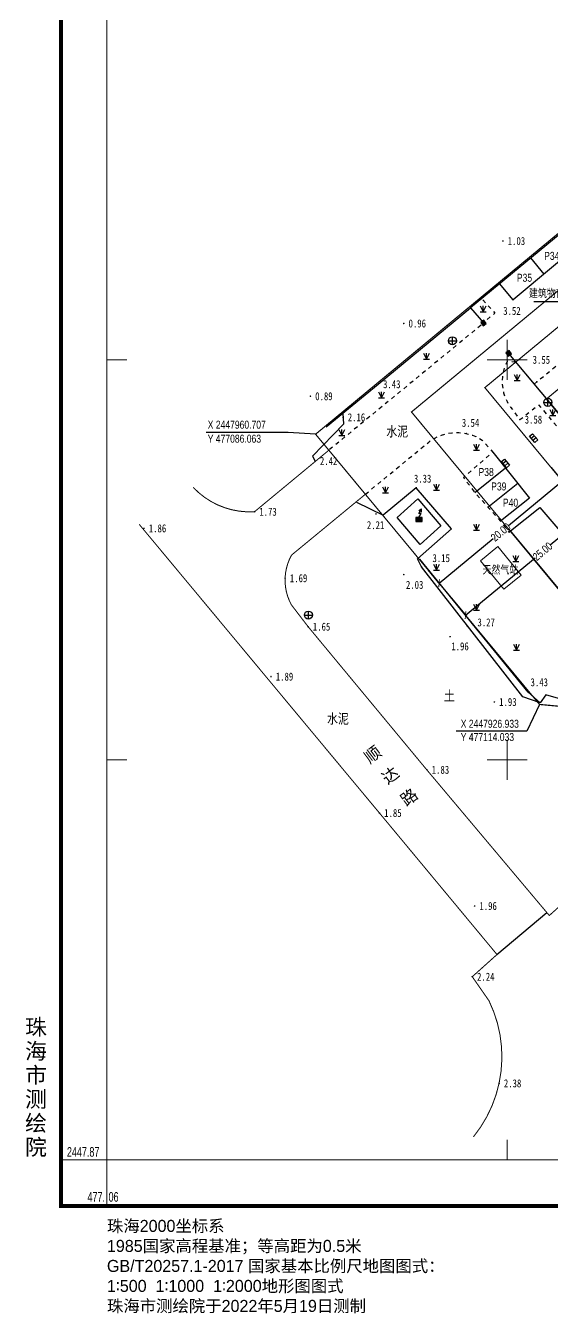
# Model space of a CAD drawing. Extents: x 477039 to 477331, y 2447846 to 2448149.
# Drawn here: x 477049.9 to 477115.6, y 2447850.8 to 2448011.8 of the extents above; entities that cross this region are included whole.
import ezdxf
from ezdxf.enums import TextEntityAlignment as Align

# ---------------------------------------------------------------- set-up
doc = ezdxf.new("R2010")
doc.units = 0
doc.header["$LTSCALE"] = 0.5
doc.header["$PDMODE"] = 34
doc.header["$PDSIZE"] = 0.2
doc.linetypes.add('X5', pattern=[3, 2, -1])
doc.linetypes.add('X6', pattern=[2, 1, -1])
doc.layers.get('0').update_dxf_attribs({"linetype": 'CONTINUOUS'})
doc.layers.get('Defpoints').update_dxf_attribs({"linetype": 'CONTINUOUS'})
for name, color, linetype in [('DLSS', 4, 'CONTINUOUS'), ('DMTZ', 3, 'CONTINUOUS'), ('GCD', 1, 'CONTINUOUS'), ('GXYZ', 2, 'CONTINUOUS'), ('JMD', 6, 'CONTINUOUS'), ('TK', 7, 'CONTINUOUS'), ('ZBTZ', 3, 'CONTINUOUS'), ('规划检验设计', 7, 'CONTINUOUS'), ('规划要素信息', 7, 'CONTINUOUS')]:
    doc.layers.add(name, color=color, linetype=linetype)
doc.styles.get("Standard").update_dxf_attribs({"font": 'rs.shx', "bigfont": 'hztxt.shx'})
doc.styles.add('中等线体', font='正等线体.TTF')
doc.styles.add('宋体', font='')
doc.styles.add('正等线体', font='simhei.ttf')
doc.styles.add('细等线体', font='长等线体.TTF', dxfattribs={"width": 0.8})
doc.styles.get('宋体').set_extended_font_data('SimSun')
doc.linetypes.add('10421', pattern='A,2,[150,AAA.SHX,S=0.5,R=0,X=0,Y=0.5],1e-11', length=2)
doc.linetypes.add('10422', pattern='A,0.75,[150,AAA.SHX,S=0.5,R=0,X=0,Y=0.5],1.5,[177,AAA.SHX,S=1,R=0,X=0,Y=0.4],0.75', length=3)
doc.linetypes.add('1161', pattern='A,0,[149,AAA.SHX,S=0.15,R=0,X=0,Y=0],-1.6', length=1.6)
doc.linetypes.add('444', pattern='A,4.5,[145,AAA.SHX,S=1,R=0,X=0,Y=1],4.5,-0.5,[146,AAA.SHX,S=1,R=0,X=0,Y=0],-0.5', length=10)
doc.linetypes.add('536', pattern='A,9.4,[169,AAA.SHX,S=1,R=0,X=0,Y=0.15],0.6', length=10)
doc.dimstyles.get("Standard").update_dxf_attribs({"dimtxt": 0.18, "dimasz": 0.18, "dimexe": 0.18, "dimexo": 0.0625, "dimgap": 0.09, "dimtad": 0, "dimtih": 1, "dimtoh": 1, "dimdec": 4, "dimzin": 0, "dimdsep": 46, "dimtxsty": 'Standard', "dimcen": 0.09, "dimadec": 0, "dimazin": 0, "dimtfac": 1, "dimtdec": 4, "dimtofl": 0, "dimtmove": 0, "dimatfit": 3, "dimfxl": 0, "dimtolj": 1, "dimtzin": 0, "dimarcsym": 0})

# ---------------------------------------------------------------- blocks, each defined once
blk = doc.blocks.new('gc043')
for p, q in [((-1, 0), (1, 0)), ((0, -1), (0, 1))]:
    blk.add_line(p, q)
blk.add_circle((0, 0), 1)
blk = doc.blocks.new('gc041')
for p, q in [((-1, 0.5), (1, 0.5)), ((-1, -0.5), (-1, 0.5)), ((-0.33, 0.5), (-0.33, -0.5)), ((0.33, 0.5), (0.33, -0.5)), ((1, 0.5), (1, -0.5)), ((1, -0.5), (-1, -0.5))]:
    blk.add_line(p, q)
blk = doc.blocks.new('*U28')
at = {"linetype": 'Continuous'}
for points in [[(0, 0), (0.5, 0.5), (-0.5, 0.5)], [(0, 0), (-0.5, 0.5), (-0.5, -0.5)], [(0, 0), (-0.5, -0.5), (0.5, -0.5)], [(0, 0), (0.5, -0.5), (0.5, 0.5)]]:
    blk.add_solid(points, dxfattribs=at)
blk = doc.blocks.new('gc002')
blk.add_lwpolyline([(-0.5, -0.5), (0.5, -0.5), (0.5, 0.5), (-0.5, 0.5), (-0.5, -0.5)])
at = {"linetype": 'Continuous'}
blk.add_blockref('*U28', (0, 0), dxfattribs=at)
blk = doc.blocks.new('*U38')
at = {"linetype": 'Continuous'}
for points in [[(0.8, 1), (-0.8, 1), (0.8, 0)], [(-0.8, 0), (0.8, 0), (-0.8, 1)], [(0.8, 0), (-0.8, 0), (0, 0)]]:
    blk.add_solid(points, dxfattribs=at)
blk = doc.blocks.new('gc129')
at = {"linetype": 'Continuous', "flags": 128}
for points in [[(-0.8, 0), (0, 0), (0.8, 0), (0.8, 1), (-0.8, 1), (-0.8, 0)], [(-0.05, 2), (0.64, 3.2)], [(-0.05, 2.8), (0.64, 3.2)], [(0.58, 2), (-0.05, 2)], [(0, 1), (0.58, 2)], [(0.64, 2.4), (0.64, 3.2)]]:
    blk.add_lwpolyline(points, dxfattribs=at)
at = {"linetype": 'Continuous'}
blk.add_blockref('*U38', (0, 0), dxfattribs=at)
blk = doc.blocks.new('gc124')
for p, q in [((-0.75, 1.5), (0, 0)), ((-0.75, 0), (0.75, 0)), ((0, 0), (0, 1.5)), ((0, 0), (0.75, 1.5))]:
    blk.add_line(p, q)
blk = doc.blocks.new('_ArchTick')
at = {"color": 0, "linetype": 'ByBlock', "const_width": 0.15}
blk.add_lwpolyline([(-0.5, -0.5), (0.5, 0.5)], dxfattribs=at)
blk = doc.blocks.new('*D48')
at = {"color": 0, "linetype": 'Continuous', "lineweight": -2}
for p, q in [((477115.49, 2447956.53), (477117, 2447954.7)), ((477116.89, 2447954.84), (477110.14, 2447949.25)), ((477101.49, 2447942.08), (477108.23, 2447947.67)), ((477100.09, 2447943.77), (477101.6, 2447941.94))]:
    blk.add_line(p, q, dxfattribs=at)
at = {"layer": 'Defpoints', "color": 0, "linetype": 'Continuous'}
for p in [(477115.45, 2447956.58), (477116.89, 2447954.84), (477100.05, 2447943.82)]:
    blk.add_point(p, dxfattribs=at)
at = {"color": 0, "linetype": 'Continuous', "lineweight": -2, "xscale": 0.7, "yscale": 0.7, "zscale": 0.7}
for p, rotation in [((477116.89, 2447954.84), 39.62991727155428), ((477101.49, 2447942.08), 219.6299172715542)]:
    blk.add_blockref('_ArchTick', p, dxfattribs=dict(at, rotation=rotation))
at = {"color": 0, "linetype": 'Continuous', "insert": (477109.19, 2447948.46), "char_height": 1, "attachment_point": 5, "rotation": 39.6299, "style": '细等线体'}
blk.add_mtext('\\A1;20.00', dxfattribs=at)
blk = doc.blocks.new('*D49')
at = {"color": 0, "linetype": 'Continuous', "lineweight": -2}
for p, q in [((477120.14, 2447958.76), (477124.16, 2447953.9)), ((477124.05, 2447954.04), (477115.37, 2447946.85)), ((477104.79, 2447938.09), (477113.47, 2447945.27)), ((477100.88, 2447942.81), (477104.91, 2447937.95))]:
    blk.add_line(p, q, dxfattribs=at)
at = {"layer": 'Defpoints', "color": 0, "linetype": 'Continuous'}
for p in [(477120.1, 2447958.8), (477124.05, 2447954.04), (477100.84, 2447942.86)]:
    blk.add_point(p, dxfattribs=at)
at = {"color": 0, "linetype": 'Continuous', "lineweight": -2, "xscale": 0.7, "yscale": 0.7, "zscale": 0.7}
for p, rotation in [((477124.05, 2447954.04), 39.62991727020817), ((477104.79, 2447938.09), 219.6299172702082)]:
    blk.add_blockref('_ArchTick', p, dxfattribs=dict(at, rotation=rotation))
at = {"color": 0, "linetype": 'Continuous', "insert": (477114.42, 2447946.06), "char_height": 1, "attachment_point": 5, "rotation": 39.6299, "style": '细等线体'}
blk.add_mtext('\\A1;25.00', dxfattribs=at)
blk = doc.blocks.new('GC200')
at = {"linetype": 'Continuous', "const_width": 0.2, "flags": 128}
blk.add_lwpolyline([(-0.1, 0, 1), (0.1, 0, 1)], format="xyb", close=True, dxfattribs=at)

msp = doc.modelspace()

# ---------------------------------------------------------------- linework, layer by layer
at = {"color": 10, "linetype": 'Continuous', "const_width": 0.15, "flags": 128}
msp.add_lwpolyline([(477138.842, 2448044.767), (477158.666, 2448020.832), (477086.063, 2447960.707), (477114.033, 2447926.933), (477149.234, 2447923.624), (477275.025, 2448027.799), (477211.297, 2448104.762)], close=True, dxfattribs=at)
at = {"color": 10, "linetype": 'X5', "const_width": 0.15, "flags": 128}
for points in [[(477169.798, 2448018.365), (477107.207, 2447966.532), (477124.153, 2447946.07), (477142.858, 2447944.312), (477256.878, 2448038.739), (477209.094, 2448096.446), (477147.423, 2448045.381), (477169.798, 2448018.365)], [(477149.734, 2448047.294), (477175.936, 2448015.658), (477114.885, 2447965.1), (477126.683, 2447950.854), (477141.264, 2447949.483), (477251.379, 2448040.676), (477206.784, 2448094.533)]]:
    msp.add_lwpolyline(points, dxfattribs=at)
at = {"color": 10, "linetype": 'Continuous', "flags": 128}
for points in [[(477105.318, 2447976.653), (477105.318, 2447976.652)], [(477101.467, 2447973.464), (477101.467, 2447973.463)], [(477086.063, 2447960.707), (477082.63, 2447960.929), (477072.373, 2447960.929)], [(477091.803, 2447953.775), (477091.803, 2447953.775)], [(477095.63, 2447949.154), (477095.63, 2447949.154)], [(477114.033, 2447926.933), (477112.433, 2447923.578), (477103.606, 2447923.578)]]:
    msp.add_lwpolyline(points, dxfattribs=at)
at = {"layer": 'DLSS', "linetype": 'Continuous', "const_width": 0.125, "flags": 128}
for points in [[(477092.279, 2447953.201), (477083.058, 2447945.599, 0.2573366), (477083.036, 2447939.386), (477085.124, 2447936.656), (477099.959, 2447918.751), (477115.255, 2447900.55), (477118.328, 2447903.305), (477119.258, 2447902.454, 0.3959813), (477145.799, 2447901.482), (477196.355, 2447943.423), (477258.193, 2447994.519), (477266.458, 2448001.311, 0.3029541), (477268.495, 2448009.535)], [(477070.772, 2447954.069, 0.2233004), (477078.433, 2447951.017), (477087.719, 2447958.707)], [(477105.781, 2447872.886, 0.2917559), (477107.722, 2447889.891), (477105.633, 2447892.9), (477108.722, 2447895.671), (477094.033, 2447913.367), (477064.029, 2447949.444)]]:
    msp.add_lwpolyline(points, format="xyb", dxfattribs=at)
at = {"layer": 'DLSS', "linetype": 'X6', "flags": 128}
for points in [[(477113.359, 2447966.974), (477129.459, 2447980.24), (477132.001, 2447977.328), (477131.235, 2447976.643), (477133.281, 2447974.285)], [(477106.955, 2447977.519), (477108.456, 2447975.839), (477107.275, 2447974.852)], [(477106.725, 2447974.341), (477087.719, 2447958.707)]]:
    msp.add_lwpolyline(points, dxfattribs=at)
for points in [[(477111.076, 2447969.72), (477109.986, 2447969.786, 0.3092018), (477110.679, 2447963.773), (477111.585, 2447962.537), (477113.911, 2447964.396), (477117.767, 2447959.811), (477119.832, 2447961.476)], [(477092.279, 2447953.201), (477100.196, 2447959.729, -0.3204211), (477106.876, 2447959.965), (477108.218, 2447958.477), (477104.525, 2447955.316), (477105.934, 2447953.434), (477107.587, 2447951.61), (477109.163, 2447949.844), (477110.245, 2447948.414), (477110.422, 2447948.633)]]:
    msp.add_lwpolyline(points, format="xyb", dxfattribs=at)
at = {"layer": 'DMTZ', "linetype": '10422', "flags": 128}
for points in [[(477087.373, 2447961.626), (477093.891, 2447966.96), (477105.393, 2447976.522)], [(477098.786, 2447945.136), (477103.021, 2447948.866), (477098.645, 2447954.022), (477094.486, 2447950.609)]]:
    msp.add_lwpolyline(points, dxfattribs=at)
at = {"layer": 'DMTZ', "linetype": '10421', "flags": 128}
msp.add_lwpolyline([(477114.1, 2447927.142), (477111.938, 2447927.894), (477099.294, 2447944.123), (477098.786, 2447945.136)], dxfattribs=at)
at = {"layer": 'GXYZ', "linetype": '536', "flags": 128}
msp.add_lwpolyline([(477099.104, 2447946.932), (477096.233, 2447950.293), (477098.832, 2447952.637), (477101.703, 2447949.276)], close=True, dxfattribs=at)
at = {"layer": 'JMD', "linetype": '444', "flags": 128}
for points in [[(477251.806, 2448055.608), (477211.313, 2448104.375), (477189.559, 2448086.436), (477139.189, 2448044.837), (477159.048, 2448020.848), (477105.393, 2447976.522), (477107.031, 2447974.614)], [(477110.169, 2447970.811), (477118.236, 2447961.11), (477119.389, 2447962.011)]]:
    msp.add_lwpolyline(points, dxfattribs=at)
at = {"layer": 'JMD', "flags": 128}
msp.add_lwpolyline([(477137.106, 2447940.806), (477136.634, 2447935.901), (477119.703, 2447937.464), (477110.422, 2447948.633), (477114.078, 2447951.544), (477120.538, 2447944.005, 0.2518032), (477125.782, 2447941.892)], format="xyb", close=True, dxfattribs=at)
at = {"layer": 'JMD', "linetype": 'Continuous', "lineweight": 0, "flags": 128}
msp.add_lwpolyline([(477106.644, 2447944.883), (477109.563, 2447941.328), (477111.727, 2447943.105), (477108.807, 2447946.66)], close=True, dxfattribs=at)
at = {"layer": 'TK', "linetype": 'Continuous', "lineweight": 0}
for p, q in [((477110, 2447967.5), (477110, 2447972.5)), ((477060, 2447970), (477062.5, 2447970)), ((477107.5, 2447970), (477112.5, 2447970)), ((477110, 2447917.5), (477110, 2447922.5)), ((477060, 2447920), (477062.5, 2447920)), ((477107.5, 2447920), (477112.5, 2447920)), ((477110, 2447870), (477110, 2447872.5)), ((477060, 2447870), (477054.25, 2447870)), ((477060, 2447870), (477060, 2447864.25))]:
    msp.add_line(p, q, dxfattribs=at)
at = {"layer": 'TK', "linetype": 'Continuous', "lineweight": 0, "const_width": 0.5, "flags": 128}
msp.add_lwpolyline([(477054.25, 2447864.25), (477315.75, 2447864.25), (477315.75, 2448125.75), (477054.25, 2448125.75)], close=True, dxfattribs=at)
at = {"layer": 'TK', "linetype": 'Continuous', "lineweight": 0, "flags": 128}
msp.add_lwpolyline([(477060, 2447870), (477310, 2447870), (477310, 2448120), (477060, 2448120)], close=True, dxfattribs=at)
at = {"layer": 'ZBTZ', "linetype": '1161', "flags": 128}
for points in [[(477159.048, 2448020.848), (477163.043, 2448024.274), (477164.783, 2448022.245), (477145.488, 2448006.256), (477126.118, 2447990.325), (477110.723, 2447977.507), (477109.045, 2447979.538), (477108.852, 2447979.579)], [(477218.801, 2448005.924), (477231.006, 2447990.925), (477149.166, 2447923.71), (477122.929, 2447925.797), (477114.802, 2447928.131), (477114.1, 2447927.142), (477112.605, 2447928.48), (477099.078, 2447945.071)], [(477114.607, 2447980.721), (477112.931, 2447982.749)], [(477089.452, 2447963.327), (477089.529, 2447961.984), (477085.666, 2447957.947), (477086.005, 2447957.357)], [(477108.218, 2447958.477), (477112.791, 2447952.733), (477109.163, 2447949.844)], [(477105.934, 2447953.434), (477109.789, 2447956.504)], [(477107.587, 2447951.61), (477111.319, 2447954.582)], [(477091.157, 2447952.196), (477094.486, 2447950.609)], [(477108.722, 2447895.671), (477114.954, 2447900.908)]]:
    msp.add_lwpolyline(points, dxfattribs=at)
at = {"layer": '规划检验设计', "color": 170, "linetype": 'X5', "lineweight": -3, "ltscale": 0.5, "const_width": 0.15}
msp.add_lwpolyline([(477098.043, 2447963.487), (477166.283, 2448020), (477147.307, 2448042.913), (477166.986, 2448059.209), (477167.719, 2448058.324), (477173.495, 2448063.108), (477173.017, 2448063.685), (477193.119, 2448080.333), (477193.662, 2448079.678), (477199.438, 2448084.462), (477198.641, 2448085.425), (477212.158, 2448096.619), (477231.293, 2448073.513), (477228.386, 2448071.105), (477261.617, 2448030.978), (477145.727, 2447935.003), (477119.599, 2447937.459)], close=True, dxfattribs=at)
at = {"layer": '规划要素信息', "color": 10, "ltscale": 0.5, "flags": 128}
msp.add_lwpolyline([(477127.521, 2447977.261), (477113.321, 2447977.261)], dxfattribs=at)

# ---------------------------------------------------------------- block references
at = {"layer": 'GCD', "linetype": 'Continuous', "lineweight": 0}
ref = msp.add_blockref('GC200', (477109.462, 2447984.858, 1.03), dxfattribs=dict(at, xscale=0.5, yscale=0.5, zscale=0.5))
ref.add_attrib('height', '1.03', dxfattribs={"linetype": 'Continuous', "lineweight": 0, "height": 1, "style": '正等线体', "width": 0.8}).set_placement((477110.062, 2447984.858, 1.03), align=Align.MIDDLE_LEFT)
ref = msp.add_blockref('GC200', (477110.723, 2447977.507, 3.516), dxfattribs=dict(at, xscale=0.5, yscale=0.5, zscale=0.5))
ref.add_attrib('height', '3.52', dxfattribs={"linetype": 'Continuous', "lineweight": 0, "height": 1, "style": '正等线体', "width": 0.8}).set_placement((477109.497, 2447976.123, 3.516), align=Align.MIDDLE_LEFT)
ref = msp.add_blockref('GC200', (477097.076, 2447974.554, 0.96), dxfattribs=dict(at, xscale=0.5, yscale=0.5, zscale=0.5))
ref.add_attrib('height', '0.96', dxfattribs={"linetype": 'Continuous', "lineweight": 0, "height": 1, "style": '正等线体', "width": 0.8}).set_placement((477097.676, 2447974.554, 0.96), align=Align.MIDDLE_LEFT)
ref = msp.add_blockref('GC200', (477113.694, 2447967.25, 3.546), dxfattribs=dict(at, xscale=0.5, yscale=0.5, zscale=0.5))
ref.add_attrib('height', '3.55', dxfattribs={"linetype": 'Continuous', "lineweight": 0, "height": 1, "style": '正等线体', "width": 0.8}).set_placement((477113.174, 2447970.012, 3.546), align=Align.MIDDLE_LEFT)
ref = msp.add_blockref('GC200', (477093.891, 2447966.96, 3.428), dxfattribs=dict(at, xscale=0.5, yscale=0.5, zscale=0.5))
ref.add_attrib('height', '3.43', dxfattribs={"linetype": 'Continuous', "lineweight": 0, "height": 1, "style": '正等线体', "width": 0.8}).set_placement((477094.491, 2447966.96, 3.428), align=Align.MIDDLE_LEFT)
ref = msp.add_blockref('GC200', (477085.415, 2447965.457, 0.89), dxfattribs=dict(at, xscale=0.5, yscale=0.5, zscale=0.5))
ref.add_attrib('height', '0.89', dxfattribs={"linetype": 'Continuous', "lineweight": 0, "height": 1, "style": '正等线体', "width": 0.8}).set_placement((477086.015, 2447965.457, 0.89), align=Align.MIDDLE_LEFT)
ref = msp.add_blockref('GC200', (477089.481, 2447962.82, 2.161), dxfattribs=dict(at, xscale=0.5, yscale=0.5, zscale=0.5))
ref.add_attrib('height', '2.16', dxfattribs={"linetype": 'Continuous', "lineweight": 0, "height": 1, "style": '正等线体', "width": 0.8}).set_placement((477090.081, 2447962.82, 2.161), align=Align.MIDDLE_LEFT)
ref = msp.add_blockref('GC200', (477104.888, 2447960.797, 3.545), dxfattribs=dict(at, xscale=0.5, yscale=0.5, zscale=0.5))
ref.add_attrib('height', '3.54', dxfattribs={"linetype": 'Continuous', "lineweight": 0, "height": 1, "style": '正等线体', "width": 0.8}).set_placement((477104.332, 2447962.136, 3.545), align=Align.MIDDLE_LEFT)
ref = msp.add_blockref('GC200', (477111.585, 2447962.537, 3.58), dxfattribs=dict(at, xscale=0.5, yscale=0.5, zscale=0.5))
ref.add_attrib('height', '3.58', dxfattribs={"linetype": 'Continuous', "lineweight": 0, "height": 1, "style": '正等线体', "width": 0.8}).set_placement((477112.185, 2447962.537, 3.58), align=Align.MIDDLE_LEFT)
ref = msp.add_blockref('GC200', (477086.005, 2447957.357, 2.415), dxfattribs=dict(at, xscale=0.5, yscale=0.5, zscale=0.5))
ref.add_attrib('height', '2.42', dxfattribs={"linetype": 'Continuous', "lineweight": 0, "height": 1, "style": '正等线体', "width": 0.8}).set_placement((477086.605, 2447957.357, 2.415), align=Align.MIDDLE_LEFT)
ref = msp.add_blockref('GC200', (477098.645, 2447954.022, 3.335), dxfattribs=dict(at, xscale=0.5, yscale=0.5, zscale=0.5))
ref.add_attrib('height', '3.33', dxfattribs={"linetype": 'Continuous', "lineweight": 0, "height": 1, "style": '正等线体', "width": 0.8}).set_placement((477098.344, 2447955.158, 3.335), align=Align.MIDDLE_LEFT)
ref = msp.add_blockref('GC200', (477078.433, 2447951.017, 1.729), dxfattribs=dict(at, xscale=0.5, yscale=0.5, zscale=0.5))
ref.add_attrib('height', '1.73', dxfattribs={"linetype": 'Continuous', "lineweight": 0, "height": 1, "style": '正等线体', "width": 0.8}).set_placement((477079.033, 2447951.017, 1.729), align=Align.MIDDLE_LEFT)
ref = msp.add_blockref('GC200', (477093.608, 2447950.746, 2.213), dxfattribs=dict(at, xscale=0.5, yscale=0.5, zscale=0.5))
ref.add_attrib('height', '2.21', dxfattribs={"linetype": 'Continuous', "lineweight": 0, "height": 1, "style": '正等线体', "width": 0.8}).set_placement((477092.468, 2447949.348, 2.213), align=Align.MIDDLE_LEFT)
ref = msp.add_blockref('GC200', (477064.629, 2447948.944, 1.86), dxfattribs=dict(at, xscale=0.5, yscale=0.5, zscale=0.5))
ref.add_attrib('height', '1.86', dxfattribs={"linetype": 'Continuous', "lineweight": 0, "height": 1, "style": '正等线体', "width": 0.8}).set_placement((477065.229, 2447948.944, 1.86), align=Align.MIDDLE_LEFT)
ref = msp.add_blockref('GC200', (477099.294, 2447944.123, 3.149), dxfattribs=dict(at, xscale=0.5, yscale=0.5, zscale=0.5))
ref.add_attrib('height', '3.15', dxfattribs={"linetype": 'Continuous', "lineweight": 0, "height": 1, "style": '正等线体', "width": 0.8}).set_placement((477100.662, 2447945.224, 3.149), align=Align.MIDDLE_LEFT)
ref = msp.add_blockref('GC200', (477082.252, 2447942.712, 1.689), dxfattribs=dict(at, xscale=0.5, yscale=0.5, zscale=0.5))
ref.add_attrib('height', '1.69', dxfattribs={"linetype": 'Continuous', "lineweight": 0, "height": 1, "style": '正等线体', "width": 0.8}).set_placement((477082.852, 2447942.712, 1.689), align=Align.MIDDLE_LEFT)
ref = msp.add_blockref('GC200', (477097.075, 2447943.16, 2.03), dxfattribs=dict(at, xscale=0.5, yscale=0.5, zscale=0.5))
ref.add_attrib('height', '2.03', dxfattribs={"linetype": 'Continuous', "lineweight": 0, "height": 1, "style": '正等线体', "width": 0.8}).set_placement((477097.348, 2447941.88, 2.03), align=Align.MIDDLE_LEFT)
ref = msp.add_blockref('GC200', (477085.124, 2447936.656, 1.651), dxfattribs=dict(at, xscale=0.5, yscale=0.5, zscale=0.5))
ref.add_attrib('height', '1.65', dxfattribs={"linetype": 'Continuous', "lineweight": 0, "height": 1, "style": '正等线体', "width": 0.8}).set_placement((477085.724, 2447936.656, 1.651), align=Align.MIDDLE_LEFT)
ref = msp.add_blockref('GC200', (477105.007, 2447936.729, 3.265), dxfattribs=dict(at, xscale=0.5, yscale=0.5, zscale=0.5))
ref.add_attrib('height', '3.27', dxfattribs={"linetype": 'Continuous', "lineweight": 0, "height": 1, "style": '正等线体', "width": 0.8}).set_placement((477106.283, 2447937.189, 3.265), align=Align.MIDDLE_LEFT)
ref = msp.add_blockref('GC200', (477102.86, 2447935.398, 1.96), dxfattribs=dict(at, xscale=0.5, yscale=0.5, zscale=0.5))
ref.add_attrib('height', '1.96', dxfattribs={"linetype": 'Continuous', "lineweight": 0, "height": 1, "style": '正等线体', "width": 0.8}).set_placement((477103.014, 2447934.197, 1.96), align=Align.MIDDLE_LEFT)
ref = msp.add_blockref('GC200', (477080.492, 2447930.415, 1.89), dxfattribs=dict(at, xscale=0.5, yscale=0.5, zscale=0.5))
ref.add_attrib('height', '1.89', dxfattribs={"linetype": 'Continuous', "lineweight": 0, "height": 1, "style": '正等线体', "width": 0.8}).set_placement((477081.092, 2447930.415, 1.89), align=Align.MIDDLE_LEFT)
ref = msp.add_blockref('GC200', (477112.605, 2447928.48, 3.428), dxfattribs=dict(at, xscale=0.5, yscale=0.5, zscale=0.5))
ref.add_attrib('height', '3.43', dxfattribs={"linetype": 'Continuous', "lineweight": 0, "height": 1, "style": '正等线体', "width": 0.8}).set_placement((477112.913, 2447929.708, 3.428), align=Align.MIDDLE_LEFT)
ref = msp.add_blockref('GC200', (477108.396, 2447927.241, 1.925), dxfattribs=dict(at, xscale=0.5, yscale=0.5, zscale=0.5))
ref.add_attrib('height', '1.93', dxfattribs={"linetype": 'Continuous', "lineweight": 0, "height": 1, "style": '正等线体', "width": 0.8}).set_placement((477108.996, 2447927.241, 1.925), align=Align.MIDDLE_LEFT)
ref = msp.add_blockref('GC200', (477099.974, 2447918.766, 1.827), dxfattribs=dict(at, xscale=0.5, yscale=0.5, zscale=0.5))
ref.add_attrib('height', '1.83', dxfattribs={"linetype": 'Continuous', "lineweight": 0, "height": 1, "style": '正等线体', "width": 0.8}).set_placement((477100.574, 2447918.766, 1.827), align=Align.MIDDLE_LEFT)
ref = msp.add_blockref('GC200', (477094.033, 2447913.367, 1.854), dxfattribs=dict(at, xscale=0.5, yscale=0.5, zscale=0.5))
ref.add_attrib('height', '1.85', dxfattribs={"linetype": 'Continuous', "lineweight": 0, "height": 1, "style": '正等线体', "width": 0.8}).set_placement((477094.633, 2447913.367, 1.854), align=Align.MIDDLE_LEFT)
ref = msp.add_blockref('GC200', (477105.926, 2447901.737, 1.96), dxfattribs=dict(at, xscale=0.5, yscale=0.5, zscale=0.5))
ref.add_attrib('height', '1.96', dxfattribs={"linetype": 'Continuous', "lineweight": 0, "height": 1, "style": '正等线体', "width": 0.8}).set_placement((477106.526, 2447901.737, 1.96), align=Align.MIDDLE_LEFT)
ref = msp.add_blockref('GC200', (477105.633, 2447892.9, 2.242), dxfattribs=dict(at, xscale=0.5, yscale=0.5, zscale=0.5))
ref.add_attrib('height', '2.24', dxfattribs={"linetype": 'Continuous', "lineweight": 0, "height": 1, "style": '正等线体', "width": 0.8}).set_placement((477106.233, 2447892.9, 2.242), align=Align.MIDDLE_LEFT)
ref = msp.add_blockref('GC200', (477108.981, 2447879.573, 2.377), dxfattribs=dict(at, xscale=0.5, yscale=0.5, zscale=0.5))
ref.add_attrib('height', '2.38', dxfattribs={"linetype": 'Continuous', "lineweight": 0, "height": 1, "style": '正等线体', "width": 0.8}).set_placement((477109.581, 2447879.573, 2.377), align=Align.MIDDLE_LEFT)
at = {"layer": 'GXYZ', "linetype": 'Continuous', "xscale": 0.5, "yscale": 0.5}
for name, p in [('gc043', (477103.149, 2447972.382, 3.505)), ('gc043', (477115.068, 2447964.692, 3.661)), ('gc129', (477098.968, 2447949.785)), ('gc043', (477085.163, 2447938.102, 1.823))]:
    msp.add_blockref(name, p, dxfattribs=at)
at = {"layer": 'GXYZ', "linetype": 'Continuous'}
for p, xscale, yscale, rotation in [((477113.301, 2447960.225, 3.523), 0.4999999998887232, 0.4999999998887232, 309.8703508254902), ((477109.792, 2447957.059, 3.545), 0.4999999999230547, 0.4999999999230547, 309.3297960624837)]:
    msp.add_blockref('gc041', p, dxfattribs=dict(at, xscale=xscale, yscale=yscale, rotation=rotation))
at = {"layer": 'JMD', "linetype": 'Continuous', "yscale": 0.5, "zscale": 0.5}
for p, xscale, rotation in [((477107.031, 2447974.614), 0.5000000000000002, 35.79654034515069), ((477110.169, 2447970.811), 0.5, 35.79654034515065)]:
    msp.add_blockref('gc002', p, dxfattribs=dict(at, xscale=xscale, rotation=rotation))
at = {"layer": 'ZBTZ', "linetype": 'Continuous', "xscale": 0.5, "yscale": 0.5}
for p in [(477106.987, 2447976.018), (477099.905, 2447970.102), (477111.241, 2447967.421), (477094.304, 2447965.242), (477115.677, 2447963.066), (477089.335, 2447960.567), (477106.157, 2447958.71), (477101.157, 2447953.71), (477094.802, 2447953.385), (477106.157, 2447948.71), (477111.079, 2447944.806), (477101.157, 2447943.71), (477106.157, 2447938.71), (477111.157, 2447933.71)]:
    msp.add_blockref('gc124', p, dxfattribs=at)

# ---------------------------------------------------------------- texts
at = {"color": 10, "linetype": 'Continuous', "style": '细等线体', "width": 0.8}
for s, p in [('X 2447960.707', (477072.588, 2447961.098)), ('X 2447926.933', (477104.193, 2447923.717))]:
    msp.add_text(s, height=1, dxfattribs=at).set_placement(p, align=Align.BOTTOM_LEFT)
for s, p in [('Y 477086.063', (477072.588, 2447960.65)), ('Y 477114.033', (477104.193, 2447923.356))]:
    msp.add_text(s, height=1, dxfattribs=at).set_placement(p, align=Align.TOP_LEFT)
at = {"layer": 'DLSS', "linetype": 'Continuous', "style": '细等线体', "width": 0.8}
for s, height, p in [('P34', 1, (477115.564, 2447983)), ('P35', 1, (477112.155, 2447980.264)), ('水泥', 1.25, (477096.258, 2447961.069)), ('P38', 1, (477107.365, 2447955.989)), ('P39', 1, (477108.949, 2447954.182)), ('P40', 1, (477110.412, 2447952.151)), ('天然气站', 1, (477109.143, 2447943.809)), ('土', 1.25, (477102.771, 2447928.066)), ('水泥', 1.25, (477088.853, 2447925.17))]:
    msp.add_text(s, height=height, dxfattribs=at).set_placement(p, align=Align.MIDDLE)
at = {"layer": 'DLSS', "linetype": 'Continuous', "style": '宋体'}
for s, p in [('顺', (477093.193, 2447920.682)), ('达', (477095.381, 2447918.104)), ('路', (477097.72, 2447915.377))]:
    msp.add_text(s, height=1.5, rotation=37.15407, dxfattribs=at).set_placement(p, align=Align.MIDDLE)
at = {"layer": 'TK', "linetype": 'Continuous', "lineweight": 0, "style": '细等线体'}
for s, p in [('珠', (477052.5, 2447885)), ('海', (477052.5, 2447882)), ('市', (477052.5, 2447879)), ('测', (477052.5, 2447876)), ('绘', (477052.5, 2447873)), ('院', (477052.5, 2447870))]:
    msp.add_text(s, height=2, dxfattribs=at).set_placement(p, align=Align.BOTTOM_RIGHT)
at = {"layer": 'TK', "linetype": 'Continuous', "lineweight": 0, "style": '中等线体', "width": 0.7}
for s, p in [('2447.87', (477055, 2447871)), ('06', (477060.2, 2447865.375))]:
    msp.add_text(s, height=1.2, dxfattribs=at).set_placement(p, align=Align.MIDDLE_LEFT)
msp.add_text('477.', height=1.2, dxfattribs=at).set_placement((477059.75, 2447865.375), align=Align.MIDDLE_RIGHT)
at = {"layer": 'TK', "linetype": 'Continuous', "lineweight": 0, "style": '细等线体'}
for s, p in [('珠海2000坐标系', (477060, 2447862.5)), ('1985国家高程基准；等高距为0.5米', (477060, 2447860)), ('GB/T20257.1-2017 国家基本比例尺地图图式：', (477060, 2447857.5)), ('1∶500  1∶1000  1∶2000地形图图式', (477060, 2447855)), ('珠海市测绘院于2022年5月19日测制', (477060, 2447852.5))]:
    msp.add_text(s, height=1.5, dxfattribs=at).set_placement(p, align=Align.TOP_LEFT)
at = {"layer": '规划要素信息', "color": 10, "ltscale": 0.5, "style": '细等线体', "width": 0.8}
msp.add_text('建筑物首层报建外轮廓范围线', height=1, dxfattribs=at).set_placement((477127.271, 2447977.536), align=Align.BOTTOM_RIGHT)

# ---------------------------------------------------------------- dimensions: what is measured, and where the dimension line sits
at = {"color": 10, "linetype": 'Continuous'}
for p1, p2, distance, picture, middle in [((477100.844, 2447942.858), (477120.099, 2447958.804), -6.191, '*D49', (477114.421, 2447946.063)), ((477100.048, 2447943.82), (477115.452, 2447956.577), -2.255, '*D48', (477109.188, 2447948.462))]:
    dim = msp.add_aligned_dim(p1=p1, p2=p2, distance=distance, dimstyle='Standard', override={"dimtxt": 1, "dimasz": 0.7, "dimtih": 0, "dimdec": 2, "dimtxsty": '细等线体', "dimblk1": 'ArchTick', "dimblk2": 'ArchTick', "dimsah": 1}, dxfattribs=at)
    dim.commit()
    dim.dimension.update_dxf_attribs({"geometry": picture, "text_midpoint": middle})

doc.saveas('drawing.dxf')
